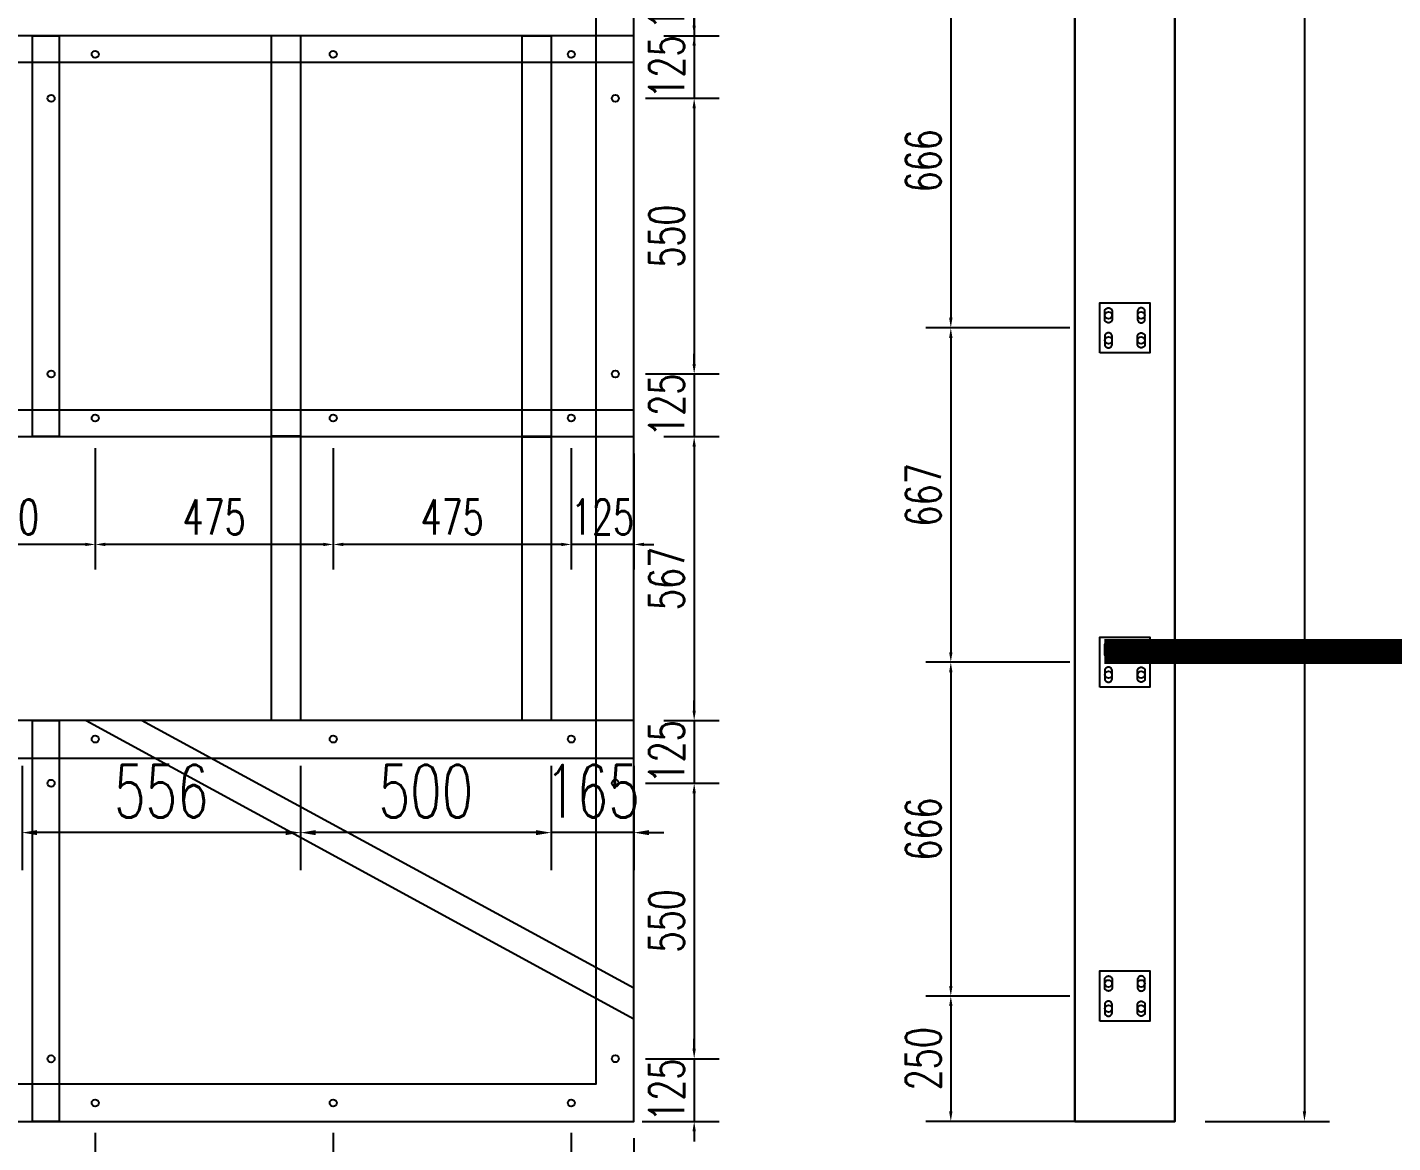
# Model space of a CAD drawing. Header units: millimetres. Extents: x -1443632 to -1307761, y 1430256 to 1527696.
# Drawn here: x -1413524 to -1410799, y 1482277 to 1484502 of the extents above; entities that cross this region are included whole.
import ezdxf

# ---------------------------------------------------------------- set-up
doc = ezdxf.new("R2010")
doc.units = ezdxf.units.MM
doc.header["$LTSCALE"] = 10
doc.layers.get('0').update_dxf_attribs({"linetype": 'CONTINUOUS'})
doc.layers.get('DEFPOINTS').update_dxf_attribs({"linetype": 'CONTINUOUS'})
doc.layers.add('W-PLASTIC_RAILINGS塑木栏杆', color=6, linetype='CONTINUOUS')
doc.layers.add('W-STEEL_FRAME钢架', color=3, linetype='CONTINUOUS')
doc.styles.add('STANDARD_T3', font='simplex.shx', dxfattribs={"width": 0.7, "bigfont": 'gbcbig.shx'})
doc.dimstyles.new('W&&20', dxfattribs={"dimtxt": 70, "dimasz": 20, "dimexe": 50, "dimexo": 60, "dimgap": 20, "dimtad": 1, "dimdec": 0, "dimzin": 0, "dimdsep": 46, "dimtxsty": 'STANDARD_T3', "dimcen": 0.09, "dimclrd": 1, "dimclre": 1, "dimclrt": 7, "dimazin": 2, "dimtfac": 1, "dimtdec": 0, "dimtix": 1, "dimtmove": 2, "dimatfit": 3, "dimfxl": 0, "dimtolj": 1, "dimtzin": 0, "dimarcsym": 0})
doc.dimstyles.new('W&&30', dxfattribs={"dimtxt": 105, "dimasz": 30, "dimexe": 75, "dimexo": 90, "dimgap": 30, "dimtad": 1, "dimdec": 0, "dimzin": 0, "dimdsep": 46, "dimtxsty": 'STANDARD_T3', "dimcen": 0.09, "dimclrd": 1, "dimclre": 1, "dimclrt": 7, "dimazin": 2, "dimtfac": 1, "dimtdec": 0, "dimtix": 1, "dimtmove": 2, "dimatfit": 3, "dimfxl": 0, "dimtolj": 1, "dimtzin": 0, "dimarcsym": 0})

# ---------------------------------------------------------------- blocks, each defined once
blk = doc.blocks.new('*D25')
at = {"layer": 'DEFPOINTS', "color": 0, "transparency": 16777216}
for p in [(-1412438.1, 1483722.6), (-1412313.1, 1483712.1), (-1412438.1, 1483470.4)]:
    blk.add_point(p, dxfattribs=at)
at = {"layer": 'W-PLASTIC_RAILINGS塑木栏杆', "color": 1, "lineweight": -2, "transparency": 16777216}
for p, q in [((-1412438.1, 1483662.6), (-1412438.1, 1483420.4)), ((-1412313.1, 1483652.1), (-1412313.1, 1483420.4)), ((-1412458.1, 1483470.4), (-1412478.1, 1483470.4)), ((-1412313.1, 1483470.4), (-1412438.1, 1483470.4)), ((-1412293.1, 1483470.4), (-1412273.1, 1483470.4))]:
    blk.add_line(p, q, dxfattribs=at)
at = {"layer": 'W-PLASTIC_RAILINGS塑木栏杆', "color": 1, "transparency": 16777216}
for points in [[(-1412458.1, 1483473.8), (-1412458.1, 1483467.1), (-1412438.1, 1483470.4)], [(-1412293.1, 1483473.8), (-1412293.1, 1483467.1), (-1412313.1, 1483470.4)]]:
    blk.add_solid(points, dxfattribs=at)
at = {"layer": 'W-PLASTIC_RAILINGS塑木栏杆', "color": 7, "transparency": 16777216, "insert": (-1412375.6, 1483525.4), "char_height": 70, "attachment_point": 5, "style": 'STANDARD_T3'}
blk.add_mtext('\\A1;125', dxfattribs=at)
blk = doc.blocks.new('*D26')
at = {"layer": 'DEFPOINTS', "color": 0, "transparency": 16777216}
for p in [(-1412913.1, 1483722.6), (-1412438.1, 1483722.6), (-1412913.1, 1483470.4)]:
    blk.add_point(p, dxfattribs=at)
at = {"layer": 'W-PLASTIC_RAILINGS塑木栏杆', "color": 1, "lineweight": -2, "transparency": 16777216}
for p, q in [((-1412913.1, 1483662.6), (-1412913.1, 1483420.4)), ((-1412438.1, 1483662.6), (-1412438.1, 1483420.4)), ((-1412458.1, 1483470.4), (-1412893.1, 1483470.4))]:
    blk.add_line(p, q, dxfattribs=at)
at = {"layer": 'W-PLASTIC_RAILINGS塑木栏杆', "color": 1, "transparency": 16777216}
for points in [[(-1412893.1, 1483473.8), (-1412893.1, 1483467.1), (-1412913.1, 1483470.4)], [(-1412458.1, 1483473.8), (-1412458.1, 1483467.1), (-1412438.1, 1483470.4)]]:
    blk.add_solid(points, dxfattribs=at)
at = {"layer": 'W-PLASTIC_RAILINGS塑木栏杆', "color": 7, "transparency": 16777216, "insert": (-1412675.6, 1483525.4), "char_height": 70, "attachment_point": 5, "style": 'STANDARD_T3'}
blk.add_mtext('\\A1;475', dxfattribs=at)
blk = doc.blocks.new('*D27')
at = {"layer": 'DEFPOINTS', "color": 0, "transparency": 16777216}
for p in [(-1413388.1, 1483722.6), (-1412913.1, 1483722.6), (-1413388.1, 1483470.4)]:
    blk.add_point(p, dxfattribs=at)
at = {"layer": 'W-PLASTIC_RAILINGS塑木栏杆', "color": 1, "lineweight": -2, "transparency": 16777216}
for p, q in [((-1413388.1, 1483662.6), (-1413388.1, 1483420.4)), ((-1412913.1, 1483662.6), (-1412913.1, 1483420.4)), ((-1412933.1, 1483470.4), (-1413368.1, 1483470.4))]:
    blk.add_line(p, q, dxfattribs=at)
at = {"layer": 'W-PLASTIC_RAILINGS塑木栏杆', "color": 1, "transparency": 16777216}
for points in [[(-1413368.1, 1483473.8), (-1413368.1, 1483467.1), (-1413388.1, 1483470.4)], [(-1412933.1, 1483473.8), (-1412933.1, 1483467.1), (-1412913.1, 1483470.4)]]:
    blk.add_solid(points, dxfattribs=at)
at = {"layer": 'W-PLASTIC_RAILINGS塑木栏杆', "color": 7, "transparency": 16777216, "insert": (-1413150.6, 1483525.4), "char_height": 70, "attachment_point": 5, "style": 'STANDARD_T3'}
blk.add_mtext('\\A1;475', dxfattribs=at)
blk = doc.blocks.new('*D28')
at = {"layer": 'DEFPOINTS', "color": 0, "transparency": 16777216}
for p in [(-1413738.1, 1483722.6), (-1413388.1, 1483722.6), (-1413738.1, 1483470.4)]:
    blk.add_point(p, dxfattribs=at)
at = {"layer": 'W-PLASTIC_RAILINGS塑木栏杆', "color": 1, "lineweight": -2, "transparency": 16777216}
for p, q in [((-1413738.1, 1483662.6), (-1413738.1, 1483420.4)), ((-1413388.1, 1483662.6), (-1413388.1, 1483420.4)), ((-1413408.1, 1483470.4), (-1413718.1, 1483470.4))]:
    blk.add_line(p, q, dxfattribs=at)
at = {"layer": 'W-PLASTIC_RAILINGS塑木栏杆', "color": 1, "transparency": 16777216}
for points in [[(-1413718.1, 1483473.8), (-1413718.1, 1483467.1), (-1413738.1, 1483470.4)], [(-1413408.1, 1483473.8), (-1413408.1, 1483467.1), (-1413388.1, 1483470.4)]]:
    blk.add_solid(points, dxfattribs=at)
at = {"layer": 'W-PLASTIC_RAILINGS塑木栏杆', "color": 7, "transparency": 16777216, "insert": (-1413563.1, 1483525.4), "char_height": 70, "attachment_point": 5, "style": 'STANDARD_T3'}
blk.add_mtext('\\A1;350', dxfattribs=at)
blk = doc.blocks.new('*D32')
at = {"layer": 'DEFPOINTS', "color": 0, "transparency": 16777216}
for p in [(-1412438.1, 1482355.9), (-1412313.1, 1482345.4), (-1412438.1, 1482103.8)]:
    blk.add_point(p, dxfattribs=at)
at = {"layer": 'W-PLASTIC_RAILINGS塑木栏杆', "color": 1, "lineweight": -2, "transparency": 16777216}
for p, q in [((-1412438.1, 1482295.9), (-1412438.1, 1482053.8)), ((-1412313.1, 1482285.4), (-1412313.1, 1482053.8)), ((-1412458.1, 1482103.8), (-1412478.1, 1482103.8)), ((-1412313.1, 1482103.8), (-1412438.1, 1482103.8)), ((-1412293.1, 1482103.8), (-1412273.1, 1482103.8))]:
    blk.add_line(p, q, dxfattribs=at)
at = {"layer": 'W-PLASTIC_RAILINGS塑木栏杆', "color": 1, "transparency": 16777216}
for points in [[(-1412458.1, 1482107.1), (-1412458.1, 1482100.4), (-1412438.1, 1482103.8)], [(-1412293.1, 1482107.1), (-1412293.1, 1482100.4), (-1412313.1, 1482103.8)]]:
    blk.add_solid(points, dxfattribs=at)
at = {"layer": 'W-PLASTIC_RAILINGS塑木栏杆', "color": 7, "transparency": 16777216, "insert": (-1412375.6, 1482158.8), "char_height": 70, "attachment_point": 5, "style": 'STANDARD_T3'}
blk.add_mtext('\\A1;125', dxfattribs=at)
blk = doc.blocks.new('*D33')
at = {"layer": 'DEFPOINTS', "color": 0, "transparency": 16777216}
for p in [(-1412913.1, 1482355.9), (-1412438.1, 1482355.9), (-1412913.1, 1482103.8)]:
    blk.add_point(p, dxfattribs=at)
at = {"layer": 'W-PLASTIC_RAILINGS塑木栏杆', "color": 1, "lineweight": -2, "transparency": 16777216}
for p, q in [((-1412913.1, 1482295.9), (-1412913.1, 1482053.8)), ((-1412438.1, 1482295.9), (-1412438.1, 1482053.8)), ((-1412458.1, 1482103.8), (-1412893.1, 1482103.8))]:
    blk.add_line(p, q, dxfattribs=at)
at = {"layer": 'W-PLASTIC_RAILINGS塑木栏杆', "color": 1, "transparency": 16777216}
for points in [[(-1412893.1, 1482107.1), (-1412893.1, 1482100.4), (-1412913.1, 1482103.8)], [(-1412458.1, 1482107.1), (-1412458.1, 1482100.4), (-1412438.1, 1482103.8)]]:
    blk.add_solid(points, dxfattribs=at)
at = {"layer": 'W-PLASTIC_RAILINGS塑木栏杆', "color": 7, "transparency": 16777216, "insert": (-1412675.6, 1482158.8), "char_height": 70, "attachment_point": 5, "style": 'STANDARD_T3'}
blk.add_mtext('\\A1;475', dxfattribs=at)
blk = doc.blocks.new('*D34')
at = {"layer": 'DEFPOINTS', "color": 0, "transparency": 16777216}
for p in [(-1413388.1, 1482355.9), (-1412913.1, 1482355.9), (-1413388.1, 1482103.8)]:
    blk.add_point(p, dxfattribs=at)
at = {"layer": 'W-PLASTIC_RAILINGS塑木栏杆', "color": 1, "lineweight": -2, "transparency": 16777216}
for p, q in [((-1413388.1, 1482295.9), (-1413388.1, 1482053.8)), ((-1412913.1, 1482295.9), (-1412913.1, 1482053.8)), ((-1412933.1, 1482103.8), (-1413368.1, 1482103.8))]:
    blk.add_line(p, q, dxfattribs=at)
at = {"layer": 'W-PLASTIC_RAILINGS塑木栏杆', "color": 1, "transparency": 16777216}
for points in [[(-1413368.1, 1482107.1), (-1413368.1, 1482100.4), (-1413388.1, 1482103.8)], [(-1412933.1, 1482107.1), (-1412933.1, 1482100.4), (-1412913.1, 1482103.8)]]:
    blk.add_solid(points, dxfattribs=at)
at = {"layer": 'W-PLASTIC_RAILINGS塑木栏杆', "color": 7, "transparency": 16777216, "insert": (-1413150.6, 1482158.8), "char_height": 70, "attachment_point": 5, "style": 'STANDARD_T3'}
blk.add_mtext('\\A1;475', dxfattribs=at)
blk = doc.blocks.new('*D35')
at = {"layer": 'DEFPOINTS', "color": 0, "transparency": 16777216}
for p in [(-1413738.1, 1482355.9), (-1413388.1, 1482355.9), (-1413738.1, 1482103.8)]:
    blk.add_point(p, dxfattribs=at)
at = {"layer": 'W-PLASTIC_RAILINGS塑木栏杆', "color": 1, "lineweight": -2, "transparency": 16777216}
for p, q in [((-1413738.1, 1482295.9), (-1413738.1, 1482053.8)), ((-1413388.1, 1482295.9), (-1413388.1, 1482053.8)), ((-1413408.1, 1482103.8), (-1413718.1, 1482103.8))]:
    blk.add_line(p, q, dxfattribs=at)
at = {"layer": 'W-PLASTIC_RAILINGS塑木栏杆', "color": 1, "transparency": 16777216}
for points in [[(-1413718.1, 1482107.1), (-1413718.1, 1482100.4), (-1413738.1, 1482103.8)], [(-1413408.1, 1482107.1), (-1413408.1, 1482100.4), (-1413388.1, 1482103.8)]]:
    blk.add_solid(points, dxfattribs=at)
at = {"layer": 'W-PLASTIC_RAILINGS塑木栏杆', "color": 7, "transparency": 16777216, "insert": (-1413563.1, 1482158.8), "char_height": 70, "attachment_point": 5, "style": 'STANDARD_T3'}
blk.add_mtext('\\A1;350', dxfattribs=at)
blk = doc.blocks.new('*D40')
at = {"layer": 'DEFPOINTS', "color": 0, "transparency": 16777216}
for p in [(-1412313.1, 1484485.6), (-1412350.1, 1484360.7), (-1412192.8, 1484360.7)]:
    blk.add_point(p, dxfattribs=at)
at = {"layer": 'W-PLASTIC_RAILINGS塑木栏杆', "color": 1, "lineweight": -2, "transparency": 16777216}
for p, q in [((-1412192.8, 1484505.6), (-1412192.8, 1484525.6)), ((-1412253.1, 1484485.6), (-1412142.8, 1484485.6)), ((-1412192.8, 1484485.6), (-1412192.8, 1484360.7)), ((-1412290.1, 1484360.7), (-1412142.8, 1484360.7)), ((-1412192.8, 1484340.7), (-1412192.8, 1484320.7))]:
    blk.add_line(p, q, dxfattribs=at)
at = {"layer": 'W-PLASTIC_RAILINGS塑木栏杆', "color": 1, "transparency": 16777216}
for points in [[(-1412196.2, 1484505.6), (-1412189.5, 1484505.6), (-1412192.8, 1484485.6)], [(-1412196.2, 1484340.7), (-1412189.5, 1484340.7), (-1412192.8, 1484360.7)]]:
    blk.add_solid(points, dxfattribs=at)
at = {"layer": 'W-PLASTIC_RAILINGS塑木栏杆', "color": 7, "transparency": 16777216, "insert": (-1412247.8, 1484423.1), "char_height": 70, "attachment_point": 5, "rotation": 90, "style": 'STANDARD_T3'}
blk.add_mtext('\\A1;125', dxfattribs=at)
blk = doc.blocks.new('*D178')
at = {"layer": 'DEFPOINTS', "color": 0, "transparency": 16777216}
for p in [(-1412350.1, 1484360.7), (-1412350.1, 1483810.7), (-1412192.8, 1483810.7)]:
    blk.add_point(p, dxfattribs=at)
at = {"layer": 'W-PLASTIC_RAILINGS塑木栏杆', "color": 1, "lineweight": -2, "transparency": 16777216}
for p, q in [((-1412290.1, 1484360.7), (-1412142.8, 1484360.7)), ((-1412192.8, 1484340.7), (-1412192.8, 1483830.7)), ((-1412290.1, 1483810.7), (-1412142.8, 1483810.7))]:
    blk.add_line(p, q, dxfattribs=at)
at = {"layer": 'W-PLASTIC_RAILINGS塑木栏杆', "color": 1, "transparency": 16777216}
for points in [[(-1412196.2, 1484340.7), (-1412189.5, 1484340.7), (-1412192.8, 1484360.7)], [(-1412196.2, 1483830.7), (-1412189.5, 1483830.7), (-1412192.8, 1483810.7)]]:
    blk.add_solid(points, dxfattribs=at)
at = {"layer": 'W-PLASTIC_RAILINGS塑木栏杆', "color": 7, "transparency": 16777216, "insert": (-1412247.8, 1484085.7), "char_height": 70, "attachment_point": 5, "rotation": 90, "style": 'STANDARD_T3'}
blk.add_mtext('\\A1;550', dxfattribs=at)
blk = doc.blocks.new('*D179')
at = {"layer": 'DEFPOINTS', "color": 0, "transparency": 16777216}
for p in [(-1412350.1, 1483810.7), (-1412313.1, 1483685.6), (-1412192.8, 1483685.6)]:
    blk.add_point(p, dxfattribs=at)
at = {"layer": 'W-PLASTIC_RAILINGS塑木栏杆', "color": 1, "lineweight": -2, "transparency": 16777216}
for p, q in [((-1412192.8, 1483830.7), (-1412192.8, 1483850.7)), ((-1412290.1, 1483810.7), (-1412142.8, 1483810.7)), ((-1412192.8, 1483810.7), (-1412192.8, 1483685.6)), ((-1412253.1, 1483685.6), (-1412142.8, 1483685.6)), ((-1412192.8, 1483665.6), (-1412192.8, 1483645.6))]:
    blk.add_line(p, q, dxfattribs=at)
at = {"layer": 'W-PLASTIC_RAILINGS塑木栏杆', "color": 1, "transparency": 16777216}
for points in [[(-1412196.2, 1483830.7), (-1412189.5, 1483830.7), (-1412192.8, 1483810.7)], [(-1412196.2, 1483665.6), (-1412189.5, 1483665.6), (-1412192.8, 1483685.6)]]:
    blk.add_solid(points, dxfattribs=at)
at = {"layer": 'W-PLASTIC_RAILINGS塑木栏杆', "color": 7, "transparency": 16777216, "insert": (-1412247.8, 1483748.1), "char_height": 70, "attachment_point": 5, "rotation": 90, "style": 'STANDARD_T3'}
blk.add_mtext('\\A1;125', dxfattribs=at)
blk = doc.blocks.new('*D180')
at = {"layer": 'DEFPOINTS', "color": 0, "transparency": 16777216}
for p in [(-1412313.1, 1483685.6), (-1412313.1, 1483118.9), (-1412192.8, 1483118.9)]:
    blk.add_point(p, dxfattribs=at)
at = {"layer": 'W-PLASTIC_RAILINGS塑木栏杆', "color": 1, "lineweight": -2, "transparency": 16777216}
for p, q in [((-1412253.1, 1483685.6), (-1412142.8, 1483685.6)), ((-1412192.8, 1483665.6), (-1412192.8, 1483138.9)), ((-1412253.1, 1483118.9), (-1412142.8, 1483118.9))]:
    blk.add_line(p, q, dxfattribs=at)
at = {"layer": 'W-PLASTIC_RAILINGS塑木栏杆', "color": 1, "transparency": 16777216}
for points in [[(-1412196.2, 1483665.6), (-1412189.5, 1483665.6), (-1412192.8, 1483685.6)], [(-1412196.2, 1483138.9), (-1412189.5, 1483138.9), (-1412192.8, 1483118.9)]]:
    blk.add_solid(points, dxfattribs=at)
at = {"layer": 'W-PLASTIC_RAILINGS塑木栏杆', "color": 7, "transparency": 16777216, "insert": (-1412247.8, 1483402.2), "char_height": 70, "attachment_point": 5, "rotation": 90, "style": 'STANDARD_T3'}
blk.add_mtext('\\A1;567', dxfattribs=at)
blk = doc.blocks.new('*D181')
at = {"layer": 'DEFPOINTS', "color": 0, "transparency": 16777216}
for p in [(-1412313.1, 1483118.9), (-1412350.1, 1482994), (-1412192.8, 1482994)]:
    blk.add_point(p, dxfattribs=at)
at = {"layer": 'W-PLASTIC_RAILINGS塑木栏杆', "color": 1, "lineweight": -2, "transparency": 16777216}
for p, q in [((-1412192.8, 1483138.9), (-1412192.8, 1483158.9)), ((-1412253.1, 1483118.9), (-1412142.8, 1483118.9)), ((-1412192.8, 1483118.9), (-1412192.8, 1482994)), ((-1412290.1, 1482994), (-1412142.8, 1482994)), ((-1412192.8, 1482974), (-1412192.8, 1482954))]:
    blk.add_line(p, q, dxfattribs=at)
at = {"layer": 'W-PLASTIC_RAILINGS塑木栏杆', "color": 1, "transparency": 16777216}
for points in [[(-1412196.2, 1483138.9), (-1412189.5, 1483138.9), (-1412192.8, 1483118.9)], [(-1412196.2, 1482974), (-1412189.5, 1482974), (-1412192.8, 1482994)]]:
    blk.add_solid(points, dxfattribs=at)
at = {"layer": 'W-PLASTIC_RAILINGS塑木栏杆', "color": 7, "transparency": 16777216, "insert": (-1412247.8, 1483056.5), "char_height": 70, "attachment_point": 5, "rotation": 90, "style": 'STANDARD_T3'}
blk.add_mtext('\\A1;125', dxfattribs=at)
blk = doc.blocks.new('*D182')
at = {"layer": 'DEFPOINTS', "color": 0, "transparency": 16777216}
for p in [(-1412350.1, 1482994), (-1412350.1, 1482444), (-1412192.8, 1482444)]:
    blk.add_point(p, dxfattribs=at)
at = {"layer": 'W-PLASTIC_RAILINGS塑木栏杆', "color": 1, "lineweight": -2, "transparency": 16777216}
for p, q in [((-1412290.1, 1482994), (-1412142.8, 1482994)), ((-1412192.8, 1482974), (-1412192.8, 1482464)), ((-1412290.1, 1482444), (-1412142.8, 1482444))]:
    blk.add_line(p, q, dxfattribs=at)
at = {"layer": 'W-PLASTIC_RAILINGS塑木栏杆', "color": 1, "transparency": 16777216}
for points in [[(-1412196.2, 1482974), (-1412189.5, 1482974), (-1412192.8, 1482994)], [(-1412196.2, 1482464), (-1412189.5, 1482464), (-1412192.8, 1482444)]]:
    blk.add_solid(points, dxfattribs=at)
at = {"layer": 'W-PLASTIC_RAILINGS塑木栏杆', "color": 7, "transparency": 16777216, "insert": (-1412247.8, 1482719), "char_height": 70, "attachment_point": 5, "rotation": 90, "style": 'STANDARD_T3'}
blk.add_mtext('\\A1;550', dxfattribs=at)
blk = doc.blocks.new('*D183')
at = {"layer": 'DEFPOINTS', "color": 0, "transparency": 16777216}
for p in [(-1412350.1, 1482444), (-1412356.4, 1482318.9), (-1412192.8, 1482318.9)]:
    blk.add_point(p, dxfattribs=at)
at = {"layer": 'W-PLASTIC_RAILINGS塑木栏杆', "color": 1, "lineweight": -2, "transparency": 16777216}
for p, q in [((-1412192.8, 1482464), (-1412192.8, 1482484)), ((-1412290.1, 1482444), (-1412142.8, 1482444)), ((-1412192.8, 1482444), (-1412192.8, 1482318.9)), ((-1412296.4, 1482318.9), (-1412142.8, 1482318.9)), ((-1412192.8, 1482298.9), (-1412192.8, 1482278.9))]:
    blk.add_line(p, q, dxfattribs=at)
at = {"layer": 'W-PLASTIC_RAILINGS塑木栏杆', "color": 1, "transparency": 16777216}
for points in [[(-1412196.2, 1482464), (-1412189.5, 1482464), (-1412192.8, 1482444)], [(-1412196.2, 1482298.9), (-1412189.5, 1482298.9), (-1412192.8, 1482318.9)]]:
    blk.add_solid(points, dxfattribs=at)
at = {"layer": 'W-PLASTIC_RAILINGS塑木栏杆', "color": 7, "transparency": 16777216, "insert": (-1412247.8, 1482381.5), "char_height": 70, "attachment_point": 5, "rotation": 90, "style": 'STANDARD_T3'}
blk.add_mtext('\\A1;125', dxfattribs=at)
blk = doc.blocks.new('*D185')
at = {"layer": 'DEFPOINTS', "color": 0, "transparency": 16777216}
for p in [(-1411233.4, 1487218.9), (-1411233.4, 1482318.9), (-1410975, 1482318.9)]:
    blk.add_point(p, dxfattribs=at)
at = {"layer": 'W-PLASTIC_RAILINGS塑木栏杆', "color": 1, "lineweight": -2, "transparency": 16777216}
for p, q in [((-1411173.4, 1487218.9), (-1410925, 1487218.9)), ((-1410975, 1487198.9), (-1410975, 1482338.9)), ((-1411173.4, 1482318.9), (-1410925, 1482318.9))]:
    blk.add_line(p, q, dxfattribs=at)
at = {"layer": 'W-PLASTIC_RAILINGS塑木栏杆', "color": 1, "transparency": 16777216}
for points in [[(-1410978.3, 1487198.9), (-1410971.6, 1487198.9), (-1410975, 1487218.9)], [(-1410978.3, 1482338.9), (-1410971.6, 1482338.9), (-1410975, 1482318.9)]]:
    blk.add_solid(points, dxfattribs=at)
at = {"layer": 'W-PLASTIC_RAILINGS塑木栏杆', "color": 7, "transparency": 16777216, "insert": (-1411030, 1484768.9), "char_height": 70, "attachment_point": 5, "rotation": 90, "style": 'STANDARD_T3'}
blk.add_mtext('\\A1;4900', dxfattribs=at)
blk = doc.blocks.new('*D196')
at = {"layer": 'DEFPOINTS', "color": 0, "transparency": 16777216}
for p in [(-1411383.4, 1482569.2), (-1411680.7, 1482318.9), (-1411333.4, 1482318.9)]:
    blk.add_point(p, dxfattribs=at)
at = {"layer": 'W-PLASTIC_RAILINGS塑木栏杆', "color": 1, "lineweight": -2, "transparency": 16777216}
for p, q in [((-1411443.4, 1482569.2), (-1411730.7, 1482569.2)), ((-1411680.7, 1482549.2), (-1411680.7, 1482338.9)), ((-1411393.4, 1482318.9), (-1411730.7, 1482318.9))]:
    blk.add_line(p, q, dxfattribs=at)
at = {"layer": 'W-PLASTIC_RAILINGS塑木栏杆', "color": 1, "transparency": 16777216}
for points in [[(-1411684, 1482549.2), (-1411677.3, 1482549.2), (-1411680.7, 1482569.2)], [(-1411684, 1482338.9), (-1411677.3, 1482338.9), (-1411680.7, 1482318.9)]]:
    blk.add_solid(points, dxfattribs=at)
at = {"layer": 'W-PLASTIC_RAILINGS塑木栏杆', "color": 7, "transparency": 16777216, "insert": (-1411735.7, 1482444.1), "char_height": 70, "attachment_point": 5, "rotation": 90, "style": 'STANDARD_T3'}
blk.add_mtext('\\A1;250', dxfattribs=at)
blk = doc.blocks.new('*D59')
at = {"layer": 'DEFPOINTS', "color": 0, "transparency": 16777216}
for p in [(-1411383.4, 1484568.9), (-1411680.7, 1483902.7), (-1411383.4, 1483902.7)]:
    blk.add_point(p, dxfattribs=at)
at = {"layer": 'W-PLASTIC_RAILINGS塑木栏杆', "color": 1, "lineweight": -2, "transparency": 16777216}
for p, q in [((-1411443.4, 1484568.9), (-1411730.7, 1484568.9)), ((-1411680.7, 1484548.9), (-1411680.7, 1483922.7)), ((-1411443.4, 1483902.7), (-1411730.7, 1483902.7))]:
    blk.add_line(p, q, dxfattribs=at)
at = {"layer": 'W-PLASTIC_RAILINGS塑木栏杆', "color": 1, "transparency": 16777216}
for points in [[(-1411684, 1484548.9), (-1411677.3, 1484548.9), (-1411680.7, 1484568.9)], [(-1411684, 1483922.7), (-1411677.3, 1483922.7), (-1411680.7, 1483902.7)]]:
    blk.add_solid(points, dxfattribs=at)
at = {"layer": 'W-PLASTIC_RAILINGS塑木栏杆', "color": 7, "transparency": 16777216, "insert": (-1411735.7, 1484235.8), "char_height": 70, "attachment_point": 5, "rotation": 90, "style": 'STANDARD_T3'}
blk.add_mtext('\\A1;666', dxfattribs=at)
blk = doc.blocks.new('*D60')
at = {"layer": 'DEFPOINTS', "color": 0, "transparency": 16777216}
for p in [(-1411383.4, 1483902.7), (-1411680.7, 1483235.4), (-1411383.4, 1483235.4)]:
    blk.add_point(p, dxfattribs=at)
at = {"layer": 'W-PLASTIC_RAILINGS塑木栏杆', "color": 1, "lineweight": -2, "transparency": 16777216}
for p, q in [((-1411443.4, 1483902.7), (-1411730.7, 1483902.7)), ((-1411680.7, 1483882.7), (-1411680.7, 1483255.4)), ((-1411443.4, 1483235.4), (-1411730.7, 1483235.4))]:
    blk.add_line(p, q, dxfattribs=at)
at = {"layer": 'W-PLASTIC_RAILINGS塑木栏杆', "color": 1, "transparency": 16777216}
for points in [[(-1411684, 1483882.7), (-1411677.3, 1483882.7), (-1411680.7, 1483902.7)], [(-1411684, 1483255.4), (-1411677.3, 1483255.4), (-1411680.7, 1483235.4)]]:
    blk.add_solid(points, dxfattribs=at)
at = {"layer": 'W-PLASTIC_RAILINGS塑木栏杆', "color": 7, "transparency": 16777216, "insert": (-1411735.7, 1483569.1), "char_height": 70, "attachment_point": 5, "rotation": 90, "style": 'STANDARD_T3'}
blk.add_mtext('\\A1;667', dxfattribs=at)
blk = doc.blocks.new('*D61')
at = {"layer": 'DEFPOINTS', "color": 0, "transparency": 16777216}
for p in [(-1411383.4, 1483235.4), (-1411680.7, 1482569.2), (-1411383.4, 1482569.2)]:
    blk.add_point(p, dxfattribs=at)
at = {"layer": 'W-PLASTIC_RAILINGS塑木栏杆', "color": 1, "lineweight": -2, "transparency": 16777216}
for p, q in [((-1411443.4, 1483235.4), (-1411730.7, 1483235.4)), ((-1411680.7, 1483215.4), (-1411680.7, 1482589.2)), ((-1411443.4, 1482569.2), (-1411730.7, 1482569.2))]:
    blk.add_line(p, q, dxfattribs=at)
at = {"layer": 'W-PLASTIC_RAILINGS塑木栏杆', "color": 1, "transparency": 16777216}
for points in [[(-1411684, 1483215.4), (-1411677.3, 1483215.4), (-1411680.7, 1483235.4)], [(-1411684, 1482589.2), (-1411677.3, 1482589.2), (-1411680.7, 1482569.2)]]:
    blk.add_solid(points, dxfattribs=at)
at = {"layer": 'W-PLASTIC_RAILINGS塑木栏杆', "color": 7, "transparency": 16777216, "insert": (-1411735.7, 1482902.3), "char_height": 70, "attachment_point": 5, "rotation": 90, "style": 'STANDARD_T3'}
blk.add_mtext('\\A1;666', dxfattribs=at)
blk = doc.blocks.new('*D261')
at = {"layer": 'DEFPOINTS', "color": 0, "transparency": 16777216}
for p in [(-1412313.1, 1484635.6), (-1412313.1, 1484485.6), (-1412192.8, 1484485.6)]:
    blk.add_point(p, dxfattribs=at)
at = {"layer": 'W-PLASTIC_RAILINGS塑木栏杆', "color": 1, "lineweight": -2, "transparency": 16777216}
for p, q in [((-1412192.8, 1484655.6), (-1412192.8, 1484675.6)), ((-1412253.1, 1484635.6), (-1412142.8, 1484635.6)), ((-1412192.8, 1484635.6), (-1412192.8, 1484485.6)), ((-1412253.1, 1484485.6), (-1412142.8, 1484485.6)), ((-1412192.8, 1484465.6), (-1412192.8, 1484445.6))]:
    blk.add_line(p, q, dxfattribs=at)
at = {"layer": 'W-PLASTIC_RAILINGS塑木栏杆', "color": 1, "transparency": 16777216}
for points in [[(-1412196.2, 1484655.6), (-1412189.5, 1484655.6), (-1412192.8, 1484635.6)], [(-1412196.2, 1484465.6), (-1412189.5, 1484465.6), (-1412192.8, 1484485.6)]]:
    blk.add_solid(points, dxfattribs=at)
at = {"layer": 'W-PLASTIC_RAILINGS塑木栏杆', "color": 7, "transparency": 16777216, "insert": (-1412247.8, 1484560.6), "char_height": 70, "attachment_point": 5, "rotation": 90, "style": 'STANDARD_T3'}
blk.add_mtext('\\A1;150', dxfattribs=at)
blk = doc.blocks.new('*D274')
at = {"color": 1, "lineweight": -2, "transparency": 16777216}
for p, q in [((-1412478.2, 1483028.9), (-1412478.2, 1482820.3)), ((-1412313.1, 1483028.9), (-1412313.1, 1482820.3)), ((-1412508.2, 1482895.3), (-1412538.2, 1482895.3)), ((-1412313.1, 1482895.3), (-1412478.2, 1482895.3)), ((-1412283.1, 1482895.3), (-1412253.1, 1482895.3))]:
    blk.add_line(p, q, dxfattribs=at)
at = {"color": 1, "transparency": 16777216}
for points in [[(-1412508.2, 1482900.3), (-1412508.2, 1482890.3), (-1412478.2, 1482895.3)], [(-1412283.1, 1482900.3), (-1412283.1, 1482890.3), (-1412313.1, 1482895.3)]]:
    blk.add_solid(points, dxfattribs=at)
at = {"layer": 'DEFPOINTS', "color": 0, "transparency": 16777216}
for p in [(-1412478.2, 1483118.9), (-1412313.1, 1483118.9), (-1412478.2, 1482895.3)]:
    blk.add_point(p, dxfattribs=at)
at = {"color": 7, "transparency": 16777216, "insert": (-1412395.7, 1482977.8), "char_height": 105, "attachment_point": 5, "style": 'STANDARD_T3'}
blk.add_mtext('\\A1;165', dxfattribs=at)
blk = doc.blocks.new('*D275')
at = {"color": 1, "lineweight": -2, "transparency": 16777216}
for p, q in [((-1413534.1, 1483028.9), (-1413534.1, 1482820.3)), ((-1412978.2, 1483028.9), (-1412978.2, 1482820.3)), ((-1413008.2, 1482895.3), (-1413504.1, 1482895.3))]:
    blk.add_line(p, q, dxfattribs=at)
at = {"color": 1, "transparency": 16777216}
for points in [[(-1413504.1, 1482900.3), (-1413504.1, 1482890.3), (-1413534.1, 1482895.3)], [(-1413008.2, 1482900.3), (-1413008.2, 1482890.3), (-1412978.2, 1482895.3)]]:
    blk.add_solid(points, dxfattribs=at)
at = {"layer": 'DEFPOINTS', "color": 0, "transparency": 16777216}
for p in [(-1413534.1, 1483118.9), (-1412978.2, 1483118.9), (-1413534.1, 1482895.3)]:
    blk.add_point(p, dxfattribs=at)
at = {"color": 7, "transparency": 16777216, "insert": (-1413256.2, 1482977.8), "char_height": 105, "attachment_point": 5, "style": 'STANDARD_T3'}
blk.add_mtext('\\A1;556', dxfattribs=at)
blk = doc.blocks.new('*D290')
at = {"color": 1, "lineweight": -2, "transparency": 16777216}
for p, q in [((-1412978.2, 1483028.9), (-1412978.2, 1482820.3)), ((-1412478.2, 1483028.9), (-1412478.2, 1482820.3)), ((-1412508.2, 1482895.3), (-1412948.2, 1482895.3))]:
    blk.add_line(p, q, dxfattribs=at)
at = {"color": 1, "transparency": 16777216}
for points in [[(-1412948.2, 1482900.3), (-1412948.2, 1482890.3), (-1412978.2, 1482895.3)], [(-1412508.2, 1482900.3), (-1412508.2, 1482890.3), (-1412478.2, 1482895.3)]]:
    blk.add_solid(points, dxfattribs=at)
at = {"layer": 'DEFPOINTS', "color": 0, "transparency": 16777216}
for p in [(-1412978.2, 1483118.9), (-1412478.2, 1483118.9), (-1412978.2, 1482895.3)]:
    blk.add_point(p, dxfattribs=at)
at = {"color": 7, "transparency": 16777216, "insert": (-1412728.2, 1482977.8), "char_height": 105, "attachment_point": 5, "style": 'STANDARD_T3'}
blk.add_mtext('\\A1;500', dxfattribs=at)
blk = doc.blocks.new('$matou$00000140')
blk.add_lwpolyline([(-50, 50), (50, 50), (50, -50), (-50, -50)], close=True)
for points in [[(-17.5, 40.2), (-32.5, 40.2, 0.414214), (-40, 32.7), (-40, 32.7, 0.414214), (-32.5, 25.2), (-17.5, 25.2, 0.414214), (-10, 32.7), (-10, 32.7, 0.414214)], [(17.5, 40.2), (32.5, 40.2, -0.414214), (40, 32.7), (40, 32.7, -0.414214), (32.5, 25.2), (17.5, 25.2, -0.414214), (10, 32.7), (10, 32.7, -0.414214)], [(-17.5, -40.2), (-32.5, -40.2, -0.414214), (-40, -32.7), (-40, -32.7, -0.414214), (-32.5, -25.2), (-17.5, -25.2, -0.414214), (-10, -32.7), (-10, -32.7, -0.414214)], [(17.5, -40.2), (32.5, -40.2, 0.414214), (40, -32.7), (40, -32.7, 0.414214), (32.5, -25.2), (17.5, -25.2, 0.414214), (10, -32.7), (10, -32.7, 0.414214)]]:
    blk.add_lwpolyline(points, format="xyb", close=True)

msp = doc.modelspace()

# ---------------------------------------------------------------- linework, layer by layer
at = {"color": 3, "const_width": 50}
msp.add_lwpolyline([(-1411374, 1483256.5), (-1410374, 1483256.5), (-1410374, 1482656.5)], dxfattribs=at)
at = {"layer": 'W-PLASTIC_RAILINGS塑木栏杆'}
for centre in [(-1413388.1, 1484448.6), (-1412913.1, 1484448.6), (-1412438.1, 1484448.6), (-1413476.1, 1484360.6), (-1412350.1, 1484360.7), (-1413476.1, 1483810.6), (-1412350.1, 1483810.7), (-1413388.1, 1483722.6), (-1412913.1, 1483722.6), (-1412438.1, 1483722.6), (-1413388.1, 1483081.9), (-1412913.1, 1483081.9), (-1412438.1, 1483081.9), (-1413476.1, 1482993.9), (-1412350.1, 1482994), (-1413476.1, 1482443.9), (-1412350.1, 1482444), (-1413388.1, 1482355.9), (-1412913.1, 1482355.9), (-1412438.1, 1482355.9)]:
    msp.add_circle(centre, 7, dxfattribs=at)
at = {"layer": 'W-STEEL_FRAME钢架', "color": 4}
for points in [[(-1414813.1, 1482318.9), (-1412313.1, 1482318.9), (-1412313.1, 1487218.9), (-1414813.1, 1487218.9)], [(-1411233.4, 1482318.9), (-1411433.4, 1482318.9), (-1411433.4, 1487218.9), (-1411233.4, 1487218.9)], [(-1414738.1, 1482393.9), (-1412388.1, 1482393.9), (-1412388.1, 1487143.9), (-1414738.1, 1487143.9)], [(-1411433.4, 1484818.9), (-1411433.4, 1482318.9), (-1411233.4, 1482318.9), (-1411233.4, 1484818.9)], [(-1414813.1, 1483043.9), (-1412313.1, 1483043.9), (-1412313.1, 1483118.9), (-1414813.1, 1483118.9)]]:
    msp.add_lwpolyline(points, close=True, dxfattribs=at)
at = {"layer": 'W-STEEL_FRAME钢架'}
for points in [[(-1414813.1, 1484432.6), (-1412313.1, 1484432.6), (-1412313.1, 1484485.6), (-1414813.1, 1484485.6)], [(-1413460.1, 1483685.6), (-1413513.1, 1483685.6), (-1413513.1, 1484485.6), (-1413460.1, 1484485.6)], [(-1412978.2, 1483686.3), (-1413036.2, 1483686.3), (-1413036.2, 1484486), (-1412978.2, 1484486)], [(-1412478.2, 1483685.9), (-1412536.2, 1483685.9), (-1412536.2, 1484485.6), (-1412478.2, 1484485.6)], [(-1414813.1, 1483685.6), (-1412313.1, 1483685.6), (-1412313.1, 1483738.6), (-1414813.1, 1483738.6)], [(-1412978.2, 1483118.9), (-1413036.2, 1483118.9), (-1413036.2, 1483686.3), (-1412978.2, 1483686.3)], [(-1412478.2, 1483118.9), (-1412536.2, 1483118.9), (-1412536.2, 1483685.2), (-1412478.2, 1483685.2)], [(-1413460.1, 1482318.9), (-1413513.1, 1482318.9), (-1413513.1, 1483118.9), (-1413460.1, 1483118.9)]]:
    msp.add_lwpolyline(points, close=True, dxfattribs=at)
at = {"layer": 'W-STEEL_FRAME钢架', "color": 6}
msp.add_lwpolyline([(-1413295.5, 1483118.9), (-1413406.4, 1483118.9), (-1412313.1, 1482523.7), (-1412313.1, 1482585)], close=True, dxfattribs=at)
at = {"layer": 'W-STEEL_FRAME钢架', "color": 2}
for centre in [(-1411366.1, 1483927.7), (-1411300.7, 1483927.7), (-1411366.1, 1483877.7), (-1411300.7, 1483877.7), (-1411366.1, 1483260.4), (-1411300.7, 1483260.4), (-1411366.1, 1483210.4), (-1411300.7, 1483210.4), (-1411366.1, 1482594.2), (-1411300.7, 1482594.2), (-1411366.1, 1482544.2), (-1411300.7, 1482544.2)]:
    msp.add_circle(centre, 7, dxfattribs=at)

# ---------------------------------------------------------------- block references
at = {"rotation": 89.99999999999997}
for p in [(-1411333.4, 1483902.7), (-1411333.4, 1483235.4), (-1411333.4, 1482569.2)]:
    msp.add_blockref('$matou$00000140', p, dxfattribs=at)

# ---------------------------------------------------------------- dimensions: what is measured, and where the dimension line sits
at = {"color": 3}
for base, p1, p2, picture, middle in [((-1413534.1, 1482895.3), (-1412978.2, 1483118.9), (-1413534.1, 1483118.9), '*D275', (-1413256.2, 1482977.8)), ((-1412978.2, 1482895.3), (-1412478.2, 1483118.9), (-1412978.2, 1483118.9), '*D290', (-1412728.2, 1482977.8)), ((-1412478.2, 1482895.3), (-1412313.1, 1483118.9), (-1412478.2, 1483118.9), '*D274', (-1412395.7, 1482977.8))]:
    dim = msp.add_linear_dim(base=base, p1=p1, p2=p2, dimstyle='W&&30', dxfattribs=at)
    dim.commit()
    dim.dimension.update_dxf_attribs({"geometry": picture, "text_midpoint": middle})
at = {"layer": 'W-PLASTIC_RAILINGS塑木栏杆'}
for base, p1, p2, picture, middle in [((-1410975, 1482318.9), (-1411233.4, 1487218.9), (-1411233.4, 1482318.9), '*D185', (-1411030, 1484768.9)), ((-1412192.8, 1484485.6), (-1412313.1, 1484635.6), (-1412313.1, 1484485.6), '*D261', (-1412247.8, 1484560.6)), ((-1411680.7, 1483902.7), (-1411383.4, 1484568.9), (-1411383.4, 1483902.7), '*D59', (-1411735.7, 1484235.8)), ((-1412192.8, 1484360.7), (-1412313.1, 1484485.6), (-1412350.1, 1484360.7), '*D40', (-1412247.8, 1484423.1)), ((-1412192.8, 1483810.7), (-1412350.1, 1484360.7), (-1412350.1, 1483810.7), '*D178', (-1412247.8, 1484085.7)), ((-1411680.7, 1483235.4), (-1411383.4, 1483902.7), (-1411383.4, 1483235.4), '*D60', (-1411735.7, 1483569.1)), ((-1412192.8, 1483685.6), (-1412350.1, 1483810.7), (-1412313.1, 1483685.6), '*D179', (-1412247.8, 1483748.1)), ((-1412192.8, 1483118.9), (-1412313.1, 1483685.6), (-1412313.1, 1483118.9), '*D180', (-1412247.8, 1483402.2)), ((-1411680.7, 1482569.2), (-1411383.4, 1483235.4), (-1411383.4, 1482569.2), '*D61', (-1411735.7, 1482902.3)), ((-1412192.8, 1482994), (-1412313.1, 1483118.9), (-1412350.1, 1482994), '*D181', (-1412247.8, 1483056.5)), ((-1412192.8, 1482444), (-1412350.1, 1482994), (-1412350.1, 1482444), '*D182', (-1412247.8, 1482719)), ((-1411680.7, 1482318.9), (-1411383.4, 1482569.2), (-1411333.4, 1482318.9), '*D196', (-1411735.7, 1482444.1)), ((-1412192.8, 1482318.9), (-1412350.1, 1482444), (-1412356.4, 1482318.9), '*D183', (-1412247.8, 1482381.5))]:
    dim = msp.add_linear_dim(base=base, p1=p1, p2=p2, angle=270, dimstyle='W&&20', dxfattribs=at)
    dim.commit()
    dim.dimension.update_dxf_attribs({"geometry": picture, "text_midpoint": middle})
for base, p1, p2, picture, middle in [((-1413738.1, 1483470.4), (-1413388.1, 1483722.6), (-1413738.1, 1483722.6), '*D28', (-1413563.1, 1483525.4)), ((-1413388.1, 1483470.4), (-1412913.1, 1483722.6), (-1413388.1, 1483722.6), '*D27', (-1413150.6, 1483525.4)), ((-1412913.1, 1483470.4), (-1412438.1, 1483722.6), (-1412913.1, 1483722.6), '*D26', (-1412675.6, 1483525.4)), ((-1412438.1, 1483470.4), (-1412313.1, 1483712.1), (-1412438.1, 1483722.6), '*D25', (-1412375.6, 1483525.4)), ((-1413738.1, 1482103.8), (-1413388.1, 1482355.9), (-1413738.1, 1482355.9), '*D35', (-1413563.1, 1482158.8)), ((-1413388.1, 1482103.8), (-1412913.1, 1482355.9), (-1413388.1, 1482355.9), '*D34', (-1413150.6, 1482158.8)), ((-1412913.1, 1482103.8), (-1412438.1, 1482355.9), (-1412913.1, 1482355.9), '*D33', (-1412675.6, 1482158.8)), ((-1412438.1, 1482103.8), (-1412313.1, 1482345.4), (-1412438.1, 1482355.9), '*D32', (-1412375.6, 1482158.8))]:
    dim = msp.add_linear_dim(base=base, p1=p1, p2=p2, dimstyle='W&&20', dxfattribs=at)
    dim.commit()
    dim.dimension.update_dxf_attribs({"geometry": picture, "text_midpoint": middle})

doc.saveas('drawing.dxf')
